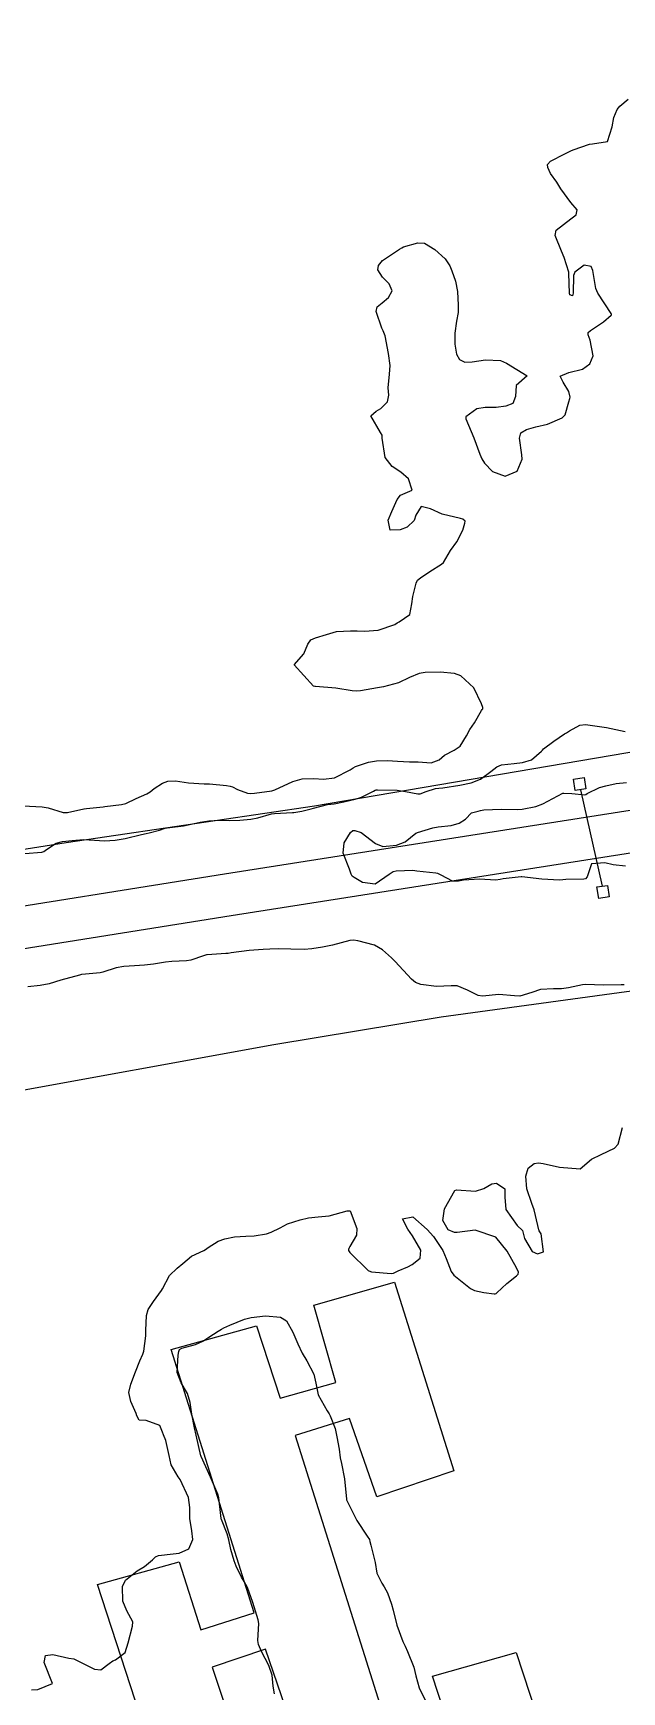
# Model space of a CAD drawing. Header units: metres. Extents: x 307586 to 320046, y 7427249 to 7434250.
# Drawn here: x 310057.3 to 310113.7, y 7432506.9 to 7432666 of the extents above; entities that cross this region are included whole.
import ezdxf

# ---------------------------------------------------------------- set-up
doc = ezdxf.new("R2010")
doc.units = ezdxf.units.M
doc.header["$MEASUREMENT"] = 0
for name, color, linetype in [('Curvas de Nivel 1m', 11, 'Continuous'), ('Curvas de Nivel 5m', 15, 'Continuous'), ('Divisa', 42, 'FENCELINE2'), ('Edificações', 30, 'Continuous'), ('Linha Férrea', 20, 'Continuous'), ('Portico', 45, 'Continuous')]:
    doc.layers.add(name, color=color, linetype=linetype)
doc.linetypes.add('FENCELINE2', pattern='A,0.25,-0.1,[132,ltypeshp.shx,S=0.1,R=0,X=-0.1,Y=0],-0.1,1', length=1.45)

msp = doc.modelspace()

# ---------------------------------------------------------------- linework, layer by layer
at = {"layer": 'Curvas de Nivel 1m', "flags": 128}
for points, elevation in [([(310056.3, 7432591.87), (310058.12, 7432591.77), (310058.69, 7432591.65), (310060.12, 7432591.22), (310060.54, 7432591.21), (310062.12, 7432591.58), (310062.15, 7432591.58), (310062.38, 7432591.61), (310063.95, 7432591.77), (310064.12, 7432591.78), (310065.73, 7432591.97), (310066.13, 7432592.09), (310067.14, 7432592.56), (310068.14, 7432593.02), (310068.47, 7432593.21), (310068.85, 7432593.53), (310069.65, 7432594.02), (310070.15, 7432594.21), (310070.89, 7432594.25), (310072.15, 7432594.05), (310073.65, 7432593.97), (310074.15, 7432593.97), (310075.79, 7432593.81), (310076.15, 7432593.75), (310076.37, 7432593.67), (310076.86, 7432593.44), (310077.79, 7432593.07), (310078.14, 7432593.04), (310078.48, 7432593.08), (310080.14, 7432593.31), (310080.44, 7432593.4), (310082.15, 7432594.18), (310083.06, 7432594.46), (310084.15, 7432594.48), (310085.09, 7432594.4), (310086.16, 7432594.54), (310087.66, 7432595.31), (310087.95, 7432595.51), (310088.17, 7432595.63), (310089.42, 7432596.04), (310090.18, 7432596.19), (310091.23, 7432596.21), (310092.18, 7432596.14), (310093.33, 7432596.08), (310094.18, 7432596.07), (310095.42, 7432595.97), (310096.18, 7432596.28), (310096.68, 7432596.71), (310097.61, 7432597.19), (310098.2, 7432597.57), (310098.81, 7432598.57), (310099.13, 7432599.17), (310099.57, 7432599.82), (310100.24, 7432600.99), (310100.31, 7432601.09), (310100.38, 7432601.16), (310100.37, 7432601.28), (310100.25, 7432601.65), (310099.51, 7432603.17), (310098.27, 7432604.34), (310097.66, 7432604.57), (310096.28, 7432604.67), (310094.85, 7432604.66), (310094.28, 7432604.56), (310093.34, 7432604.17), (310092.27, 7432603.66), (310090.83, 7432603.27), (310090.26, 7432603.18), (310088.65, 7432602.9), (310088.26, 7432602.86), (310087.85, 7432602.89), (310086.26, 7432603.15), (310084.31, 7432603.3), (310084.26, 7432603.31), (310084.12, 7432603.35), (310082.28, 7432605.37), (310083.22, 7432606.44), (310083.58, 7432607.36), (310083.88, 7432607.79), (310084.32, 7432607.97), (310085.38, 7432608.28), (310086.33, 7432608.57), (310087.68, 7432608.66), (310088.33, 7432608.64), (310089.01, 7432608.61), (310090.33, 7432608.7), (310091.92, 7432609.26), (310092.17, 7432609.42), (310092.34, 7432609.52), (310093.36, 7432610.23), (310093.56, 7432611.24), (310093.66, 7432611.95), (310093.97, 7432613.23), (310094.1, 7432613.52), (310094.39, 7432613.72), (310095.28, 7432614.34), (310096.4, 7432615.04), (310096.61, 7432615.21), (310097.27, 7432616.34), (310097.88, 7432617.19), (310098.44, 7432618.3), (310098.65, 7432618.98), (310098.66, 7432619.18), (310098.46, 7432619.37), (310098.23, 7432619.41), (310096.46, 7432619.84), (310095.34, 7432620.35), (310094.47, 7432620.57), (310093.94, 7432619.75), (310093.79, 7432619.24), (310093.1, 7432618.59), (310092.44, 7432618.34), (310091.48, 7432618.3), (310091.3, 7432619.27), (310091.63, 7432620.1), (310092.17, 7432621.25), (310092.49, 7432621.65), (310093.6, 7432622.13), (310093.23, 7432623.24), (310092.51, 7432623.86), (310091.68, 7432624.43), (310091.01, 7432625.27), (310090.71, 7432627.12), (310090.71, 7432627.28), (310090.71, 7432627.43), (310090.56, 7432627.68), (310089.62, 7432629.29), (310090.13, 7432629.73), (310090.58, 7432629.99), (310091.24, 7432630.62), (310091.37, 7432631.27), (310091.3, 7432631.96), (310091.41, 7432633.27), (310091.48, 7432634.12), (310091.33, 7432635.27), (310090.99, 7432636.96), (310090.88, 7432637.28), (310090.81, 7432637.42), (310090.68, 7432637.7), (310090.14, 7432639.29), (310090.25, 7432639.73), (310090.71, 7432640.11), (310091.34, 7432640.64), (310091.66, 7432641.27), (310091.39, 7432641.93), (310090.74, 7432642.58), (310090.31, 7432643.28), (310090.35, 7432643.69), (310090.75, 7432644.18), (310092.38, 7432645.26), (310092.61, 7432645.41), (310092.77, 7432645.5), (310094.14, 7432645.87), (310094.77, 7432645.85), (310095.76, 7432645.22), (310096.75, 7432644.34), (310097.21, 7432643.66), (310097.4, 7432643.2), (310097.75, 7432642.21), (310097.94, 7432641.19), (310098.01, 7432639.88), (310097.99, 7432639.19), (310097.85, 7432638.36), (310097.67, 7432637.2), (310097.7, 7432636.15), (310097.84, 7432635.19), (310098.12, 7432634.67), (310098.64, 7432634.43), (310099.34, 7432634.47), (310100.64, 7432634.66), (310102.07, 7432634.57), (310102.63, 7432634.32), (310104.62, 7432633.11), (310103.56, 7432632.18), (310103.49, 7432631.12), (310103.26, 7432630.46), (310102.59, 7432630.21), (310101.64, 7432630.09), (310100.59, 7432630.06), (310099.79, 7432629.96), (310098.74, 7432629.18), (310098.75, 7432629), (310099.52, 7432627.17), (310100.09, 7432625.61), (310100.27, 7432625.16), (310100.52, 7432624.75), (310101.29, 7432623.93), (310102.51, 7432623.49), (310103.67, 7432623.96), (310104.13, 7432625.11), (310104.1, 7432625.54), (310103.88, 7432627.12), (310104.02, 7432627.65), (310104.56, 7432627.96), (310105.45, 7432628.22), (310106.57, 7432628.49), (310107.97, 7432629.07), (310108.27, 7432629.38), (310108.6, 7432630.63), (310108.72, 7432630.94), (310108.75, 7432631.06), (310108.61, 7432631.61), (310108.06, 7432632.51), (310107.77, 7432633.07), (310108.63, 7432633.44), (310109.92, 7432633.76), (310110.63, 7432634.25), (310110.94, 7432635.04), (310110.67, 7432636.52), (310110.47, 7432637.04), (310110.46, 7432637.26), (310110.68, 7432637.46), (310111.95, 7432638.29), (310112.69, 7432638.92), (310112.72, 7432638.98), (310112.72, 7432639.01), (310112.69, 7432639.11), (310111.41, 7432641.03), (310111.2, 7432641.5), (310110.94, 7432643.04), (310110.92, 7432643.21), (310110.75, 7432643.59), (310110.07, 7432643.73), (310109.2, 7432643.06), (310109.07, 7432642.73), (310109.02, 7432641.06), (310108.98, 7432640.79), (310108.72, 7432640.88), (310108.67, 7432641.06), (310108.62, 7432642.94), (310108.6, 7432643.06), (310108.16, 7432644.47), (310107.92, 7432645.07), (310107.29, 7432646.57), (310107.4, 7432647.08), (310108.8, 7432648.17), (310109.31, 7432648.55), (310109.41, 7432649.05), (310108.82, 7432649.73), (310107.85, 7432651.07), (310107.45, 7432651.68), (310106.86, 7432652.52), (310106.59, 7432653.09), (310106.58, 7432653.38), (310106.87, 7432653.72), (310108.23, 7432654.42), (310108.88, 7432654.72), (310109.12, 7432654.82), (310109.77, 7432655.05), (310110.59, 7432655.34), (310110.89, 7432655.37), (310112.31, 7432655.6), (310112.77, 7432657.01), (310112.92, 7432657.91), (310113.26, 7432658.68), (310113.51, 7432659), (310114.29, 7432659.65)], 713), ([(310056.47, 7432587.28), (310058.07, 7432587.42), (310058.26, 7432587.47), (310058.52, 7432587.66), (310059.47, 7432588.26), (310060.08, 7432588.42), (310061, 7432588.54), (310062.08, 7432588.62), (310063.12, 7432588.56), (310064.08, 7432588.5), (310065.12, 7432588.55), (310066.08, 7432588.71), (310067.65, 7432589.1), (310068.09, 7432589.2), (310068.37, 7432589.26), (310069.36, 7432589.53), (310069.92, 7432589.7), (310070.1, 7432589.74), (310071.66, 7432589.94), (310072.1, 7432590.02), (310073.28, 7432590.3), (310074.11, 7432590.42), (310075.1, 7432590.47), (310076.11, 7432590.46), (310077.06, 7432590.48), (310078.11, 7432590.58), (310078.81, 7432590.71), (310080.12, 7432591.09), (310080.38, 7432591.13), (310082.12, 7432591.21), (310082.26, 7432591.22), (310083, 7432591.36), (310083.91, 7432591.56), (310084.13, 7432591.63), (310085.48, 7432591.98), (310086.13, 7432592.06), (310087.05, 7432592.23), (310088.13, 7432592.49), (310088.75, 7432592.68), (310089.89, 7432593.28), (310090.06, 7432593.37), (310090.14, 7432593.39), (310090.26, 7432593.4), (310092.14, 7432593.36), (310092.94, 7432593.24), (310094.14, 7432593), (310094.36, 7432593.01), (310094.93, 7432593.22), (310095.84, 7432593.52), (310096.15, 7432593.55), (310096.53, 7432593.59), (310098.15, 7432593.83), (310099.26, 7432594.06), (310100.16, 7432594.41), (310101.15, 7432595.15), (310101.7, 7432595.61), (310102.17, 7432595.78), (310103.38, 7432595.91), (310104.18, 7432596.01), (310105.02, 7432596.27), (310105.99, 7432597.09), (310106.08, 7432597.21), (310106.2, 7432597.33), (310107.18, 7432598.05), (310108.21, 7432598.76), (310108.4, 7432598.87), (310108.69, 7432599.06), (310109.66, 7432599.6), (310110.22, 7432599.65), (310111.78, 7432599.45), (310112.22, 7432599.37), (310114.03, 7432598.99)], 714), ([(310113.92, 7432574.68), (310113.62, 7432574.69), (310111.92, 7432574.65), (310110.26, 7432574.7), (310109.92, 7432574.67), (310108.58, 7432574.39), (310107.92, 7432574.29), (310107.15, 7432574.3), (310105.91, 7432574.24), (310105.06, 7432573.95), (310103.91, 7432573.61), (310103.4, 7432573.63), (310101.91, 7432573.77), (310100.35, 7432573.6), (310099.91, 7432573.65), (310098.91, 7432574.18), (310097.92, 7432574.59), (310097.33, 7432574.6), (310095.92, 7432574.51), (310094.43, 7432574.72), (310093.92, 7432574.92), (310093.54, 7432575.23), (310091.95, 7432576.92), (310091.61, 7432577.26), (310090.74, 7432578.05), (310089.97, 7432578.5), (310088.37, 7432578.9), (310087.97, 7432578.97), (310087.61, 7432578.94), (310085.96, 7432578.49), (310085.01, 7432578.29), (310083.96, 7432578.13), (310083.24, 7432578.07), (310081.96, 7432578.12), (310080.73, 7432578.15), (310079.96, 7432578.11), (310079.3, 7432578.06), (310077.96, 7432577.98), (310076.25, 7432577.74), (310075.96, 7432577.7), (310075.73, 7432577.68), (310073.95, 7432577.57), (310073.87, 7432577.56), (310073.58, 7432577.47), (310072.38, 7432577.06), (310071.95, 7432576.98), (310070.54, 7432576.92), (310069.94, 7432576.86), (310068.8, 7432576.67), (310067.94, 7432576.58), (310066.98, 7432576.52), (310065.94, 7432576.43), (310065.2, 7432576.31), (310063.93, 7432575.89), (310063.69, 7432575.83), (310061.92, 7432575.66), (310061.88, 7432575.66), (310061.68, 7432575.61), (310059.92, 7432575.12), (310058.78, 7432574.78), (310057.91, 7432574.61), (310056.73, 7432574.5)], 714), ([(310057.1, 7432507.03), (310057.69, 7432507.07), (310059.11, 7432507.64), (310058.32, 7432509.65), (310058.44, 7432510.35), (310059.14, 7432510.42), (310060.67, 7432510.09), (310061.14, 7432510.02), (310061.97, 7432509.6), (310063.13, 7432509.01), (310063.75, 7432508.96), (310064.54, 7432509.58), (310064.88, 7432509.83), (310065.14, 7432509.92), (310066.09, 7432510.62), (310066.37, 7432511.55), (310066.79, 7432513.16), (310066.8, 7432513.55), (310066.24, 7432514.61), (310065.84, 7432515.56), (310065.83, 7432516.96), (310066.12, 7432517.56), (310067.24, 7432518.46), (310067.92, 7432518.86), (310068.69, 7432519.53), (310068.98, 7432519.8), (310069.26, 7432519.92), (310070.67, 7432520.09), (310071.26, 7432520.14), (310072.19, 7432520.56), (310072.57, 7432521.48), (310072.48, 7432522.29), (310072.26, 7432523.48), (310072.28, 7432524.52), (310072.16, 7432525.48), (310071.35, 7432527.21), (310071.15, 7432527.49), (310070.48, 7432528.62), (310070.29, 7432529.51), (310069.96, 7432530.95), (310069.74, 7432531.51), (310069.66, 7432531.77), (310069.41, 7432532.39), (310068.08, 7432532.87), (310067.42, 7432532.93), (310067.2, 7432533.32), (310067.13, 7432533.54), (310066.61, 7432534.72), (310066.42, 7432535.56), (310066.63, 7432536.37), (310067.07, 7432537.55), (310067.48, 7432538.62), (310067.77, 7432539.26), (310067.85, 7432539.54), (310068.05, 7432541), (310068.07, 7432541.53), (310068.12, 7432542.96), (310068.28, 7432543.53), (310068.78, 7432544.3), (310069.56, 7432545.37), (310069.65, 7432545.52), (310070.31, 7432546.78), (310071.07, 7432547.5), (310071.6, 7432547.96), (310072.43, 7432548.66), (310073.61, 7432549.19), (310073.79, 7432549.29), (310074.02, 7432549.47), (310074.99, 7432550.09), (310075.63, 7432550.31), (310076.56, 7432550.5), (310077.63, 7432550.58), (310078.45, 7432550.59), (310079.63, 7432550.8), (310080.08, 7432550.95), (310080.93, 7432551.38), (310081.65, 7432551.74), (310082.86, 7432552.15), (310083.65, 7432552.33), (310084.59, 7432552.41), (310085.65, 7432552.52), (310087.36, 7432553), (310087.66, 7432552.99), (310088.29, 7432551.29), (310088.26, 7432550.67), (310087.62, 7432549.57), (310087.52, 7432549.4), (310087.5, 7432549.3), (310087.5, 7432549.19), (310087.61, 7432549), (310089.36, 7432547.28), (310089.59, 7432547.18), (310089.71, 7432547.16), (310091.59, 7432546.99), (310091.8, 7432547.03), (310092.26, 7432547.24), (310093.19, 7432547.64), (310093.6, 7432547.85), (310094.36, 7432548.46), (310094.43, 7432549.22), (310093.63, 7432550.59), (310093.17, 7432551.23), (310092.66, 7432552.23), (310093.65, 7432552.41), (310095.04, 7432551.22), (310095.63, 7432550.54), (310096.52, 7432549.2), (310096.85, 7432548.43), (310097.32, 7432547.18), (310097.59, 7432546.84), (310099.19, 7432545.54), (310099.57, 7432545.35), (310100.46, 7432545.15), (310101.46, 7432545.03), (310101.56, 7432545.03), (310101.64, 7432545.06), (310101.71, 7432545.13), (310102.66, 7432546.03), (310103.59, 7432546.77), (310103.77, 7432546.93), (310103.8, 7432547.11), (310103.6, 7432547.52), (310102.69, 7432549.12), (310101.63, 7432550.47), (310099.64, 7432551.16), (310097.91, 7432550.91), (310097.64, 7432550.91), (310097.05, 7432551.19), (310096.52, 7432552.06), (310096.69, 7432553.19), (310097.68, 7432554.95), (310097.86, 7432555), (310099.68, 7432554.88), (310100.48, 7432555.15), (310101.24, 7432555.59), (310101.69, 7432555.66), (310102.48, 7432555.12), (310102.48, 7432554.31), (310102.58, 7432553.12), (310103.65, 7432551.58), (310104.18, 7432551.1), (310104.37, 7432550.36), (310105.1, 7432549.1), (310105.61, 7432548.86), (310106.2, 7432549.08), (310105.95, 7432550.78), (310105.78, 7432551.09), (310105.74, 7432551.18), (310105.65, 7432551.58), (310105.3, 7432553.09), (310105.08, 7432553.69), (310104.58, 7432555.1), (310104.48, 7432556.32), (310104.72, 7432557.1), (310105.28, 7432557.53), (310105.72, 7432557.59), (310106.16, 7432557.53), (310107.71, 7432557.2), (310109.71, 7432557.04), (310110.8, 7432557.96), (310111.73, 7432558.41), (310113, 7432559), (310113.35, 7432559.38), (310113.76, 7432560.99)], 714)]:
    msp.add_lwpolyline(points, dxfattribs=dict(at, elevation=elevation))
at = {"layer": 'Curvas de Nivel 5m', "elevation": 715, "flags": 128}
for points in [[(310114.06, 7432586.08), (310112.88, 7432586.19), (310112.06, 7432586.4), (310110.8, 7432586.29), (310110.36, 7432585.04), (310110.22, 7432584.86), (310110.04, 7432584.82), (310108.32, 7432584.78), (310108.04, 7432584.76), (310107.71, 7432584.74), (310106.04, 7432584.83), (310104.1, 7432585.05), (310104.04, 7432585.04), (310102.32, 7432584.85), (310102.04, 7432584.78), (310101.62, 7432584.72), (310100.04, 7432584.83), (310098.5, 7432584.72), (310098.04, 7432584.63), (310097.47, 7432584.62), (310096.39, 7432585.2), (310096.05, 7432585.38), (310095.85, 7432585.41), (310094.05, 7432585.6), (310093.65, 7432585.64), (310092.05, 7432585.58), (310091.78, 7432585.52), (310091.38, 7432585.26), (310090.03, 7432584.33), (310088.84, 7432584.49), (310088.04, 7432584.98), (310087.85, 7432585.12), (310087.74, 7432585.3), (310087.58, 7432585.78), (310086.99, 7432587.32), (310087.07, 7432588.3), (310087.69, 7432589.31), (310087.92, 7432589.48), (310088.1, 7432589.49), (310088.71, 7432589.29), (310090.08, 7432588.23), (310090.78, 7432587.97), (310092.08, 7432588.07), (310092.93, 7432588.39), (310093.96, 7432589.23), (310094.05, 7432589.28), (310094.09, 7432589.29), (310095.57, 7432589.74), (310096.1, 7432589.84), (310097.34, 7432589.96), (310098.11, 7432590.18), (310098.71, 7432590.58), (310099.29, 7432591.17), (310099.92, 7432591.36), (310100.13, 7432591.41), (310100.45, 7432591.48), (310102.13, 7432591.54), (310103.73, 7432591.51), (310104.13, 7432591.53), (310105.45, 7432591.78), (310106.13, 7432592.04), (310108.04, 7432593.06), (310108.14, 7432593.08), (310108.89, 7432593.05), (310110.14, 7432592.92), (310110.23, 7432592.95), (310110.36, 7432593.04), (310111.57, 7432593.61), (310112.15, 7432593.79), (310113.15, 7432594), (310114.15, 7432594.11)], [(310080.39, 7432506.67), (310080.28, 7432507.38), (310080.18, 7432508.44), (310079.86, 7432509.39), (310079.15, 7432510.72), (310078.86, 7432511.4), (310078.81, 7432511.76), (310078.88, 7432513.4), (310078.84, 7432513.75), (310078.33, 7432515.41), (310077.79, 7432516.85), (310077.5, 7432517.42), (310077.24, 7432517.85), (310076.73, 7432518.91), (310076.53, 7432519.43), (310076.2, 7432520.5), (310076.02, 7432521.44), (310075.87, 7432522.02), (310075.3, 7432523.38), (310075.28, 7432523.45), (310075.28, 7432523.47), (310075.06, 7432525.45), (310074.95, 7432525.83), (310074.27, 7432527.46), (310073.37, 7432529.42), (310073.35, 7432529.47), (310073.34, 7432529.5), (310072.87, 7432531.48), (310072.72, 7432532.17), (310072.48, 7432533.48), (310072.31, 7432534.61), (310072.06, 7432535.48), (310071.46, 7432536.51), (310071.05, 7432537.5), (310071.15, 7432539.16), (310071.23, 7432539.49), (310071.3, 7432539.69), (310071.5, 7432539.83), (310072.82, 7432540.16), (310073.51, 7432540.51), (310074.09, 7432540.89), (310074.99, 7432541.46), (310075.32, 7432541.66), (310075.53, 7432541.76), (310076.11, 7432542.03), (310077.53, 7432542.61), (310078.17, 7432542.78), (310079.54, 7432542.91), (310080.96, 7432542.8), (310081.53, 7432542.43), (310082.16, 7432541.36), (310082.62, 7432540.24), (310083.04, 7432539.35), (310083.49, 7432538.6), (310084.15, 7432537.34), (310084.35, 7432536.45), (310084.58, 7432535.34), (310085.43, 7432533.8), (310085.62, 7432533.53), (310085.73, 7432533.33), (310086.2, 7432532.1), (310086.38, 7432531.32), (310086.58, 7432530.12), (310086.69, 7432529.31), (310086.81, 7432528.75), (310087.11, 7432527.3), (310087.29, 7432525.33), (310087.29, 7432525.3), (310087.3, 7432525.27), (310087.32, 7432525.22), (310088.3, 7432523.29), (310089.29, 7432521.77), (310089.49, 7432521.48), (310089.55, 7432521.28), (310089.64, 7432520.91), (310090.03, 7432519.27), (310090.22, 7432518.24), (310090.67, 7432517.26), (310090.91, 7432516.93), (310091.22, 7432516.35), (310091.62, 7432515.25), (310091.76, 7432514.69), (310092.13, 7432513.24), (310092.71, 7432511.69), (310092.91, 7432511.23), (310093.16, 7432510.71), (310093.76, 7432509.22), (310093.96, 7432508.38), (310094.28, 7432507.22), (310095.1, 7432505.53)]]:
    msp.add_lwpolyline(points, dxfattribs=at)
at = {"layer": 'Divisa'}
msp.add_lwpolyline([(310544.9, 7432665.99), (310460.54, 7432651.75), (310392.61, 7432640.84), (310337.42, 7432632.31), (310297.46, 7432625.44), (310281.28, 7432623.07), (310263.04, 7432620.34), (310239.3, 7432616.65), (310219.9, 7432613.85), (310197.38, 7432610.31), (310173.59, 7432606.61), (310145.27, 7432601.64), (310115.57, 7432597.17), (310084.22, 7432591.82), (310060.42, 7432588.32), (310037.59, 7432584.68)], dxfattribs=at)
at = {"layer": 'Divisa', "ltscale": 3}
msp.add_lwpolyline([(310544.9, 7432651), (310471.13, 7432639.16), (310432.47, 7432632.88), (310423.52, 7432631.43), (310372.36, 7432623.35), (310364.97, 7432621.81), (310353.94, 7432600.94), (310340.8, 7432599.33), (310316.01, 7432596.58), (310287.56, 7432594.77), (310269.81, 7432593.65), (310255.07, 7432592.61), (310237.42, 7432590.64), (310206.56, 7432587.45), (310190.63, 7432585.13), (310161.32, 7432580.9), (310157.54, 7432588.73), (310148.84, 7432587.78), (310147.72, 7432578.48), (310113.43, 7432573.92), (310096.36, 7432571.59), (310080.34, 7432568.92), (310053.54, 7432564.06)], dxfattribs=at)
at = {"layer": 'Edificações'}
for points in [[(310069.29, 7432499.09), (310063.42, 7432517.16), (310071.25, 7432519.33), (310073.32, 7432512.81), (310078.43, 7432514.44), (310070.48, 7432539.7), (310078.66, 7432541.97), (310080.94, 7432535.02), (310086.27, 7432536.54), (310084.16, 7432543.95), (310091.89, 7432546.15), (310097.59, 7432528.06), (310090.19, 7432525.56), (310087.58, 7432533.06), (310082.36, 7432531.43), (310092.7, 7432498.67)], [(310088.25, 7432485.48), (310079.53, 7432510.95), (310074.42, 7432509.22), (310076.92, 7432501.71)], [(310098.14, 7432500.41), (310095.53, 7432508.35), (310103.58, 7432510.63), (310109.46, 7432492.67)]]:
    msp.add_lwpolyline(points, dxfattribs=at)
at = {"layer": 'Linha Férrea'}
for points in [[(310022.71, 7432576.9), (310075.61, 7432585.32), (310139.74, 7432595.4), (310201.56, 7432605.31), (310257.58, 7432613.91), (310302.03, 7432620.85), (310326.6, 7432624.86), (310367.3, 7432631.29), (310405.87, 7432637.89), (310453.82, 7432645.14), (310509.76, 7432654.12)], [(310023.32, 7432572.89), (310076.24, 7432581.32), (310140.37, 7432591.4), (310202.18, 7432601.31), (310258.2, 7432609.9), (310302.67, 7432616.85), (310327.25, 7432620.87), (310367.95, 7432627.3), (310406.51, 7432633.89), (310454.45, 7432641.14), (310510.42, 7432650.12)]]:
    msp.add_lwpolyline(points, dxfattribs=at)
at = {"layer": 'Portico'}
for points in [[(310109.23, 7432593.33), (310109.07, 7432594.42), (310110.08, 7432594.57), (310110.24, 7432593.48)], [(310111.48, 7432582.98), (310111.31, 7432584.07), (310112.32, 7432584.22), (310112.49, 7432583.13)]]:
    msp.add_lwpolyline(points, close=True, dxfattribs=at)
msp.add_lwpolyline([(310109.73, 7432593.4), (310111.82, 7432584.15)], dxfattribs=at)

doc.saveas('drawing.dxf')
